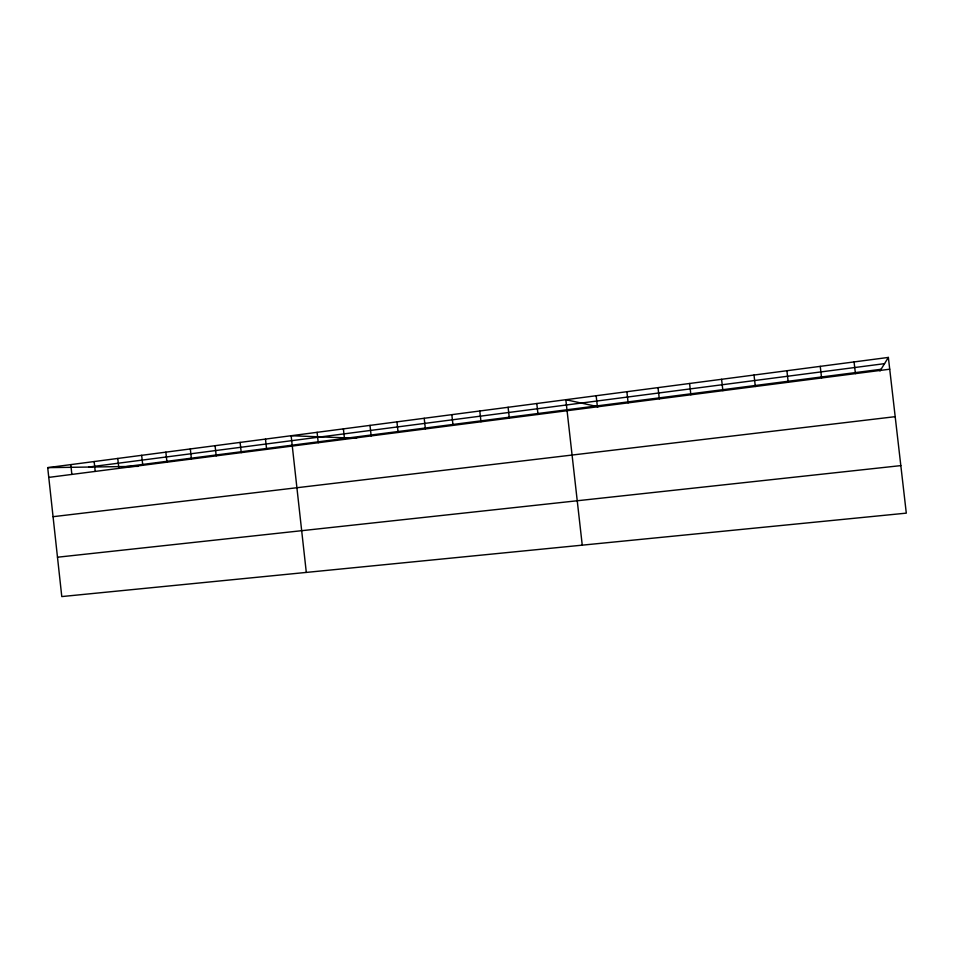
<?xml version="1.0" encoding="UTF-8"?>
<svg xmlns="http://www.w3.org/2000/svg" width="954" height="954" viewBox="0 0 954 954"><rect width="100%" height="100%" fill="white"/><g stroke="black" fill="none" stroke-linecap="round" stroke-linejoin="round"><path stroke-width="1.43" d="M880.017 370.987L888.365 357.428L47.7 467.639L61.783 596.572L906.3 513.145L888.365 357.428M88.662 467.055L884.537 363.653M126.596 466.518L881.055 369.293M48.761 477.394L889.724 369.21M53.066 516.698L895.186 416.671M57.49 557.219L900.826 465.612M47.7 467.639L138.056 466.351M356.569 438.268L291.137 435.728L306.306 572.412M598.122 406.726L565.829 399.714L582.25 545.151M854.068 361.924L855.416 373.622M820.249 366.36L821.585 377.975M786.907 370.736L788.231 382.268M754.018 375.041L755.329 386.501M721.582 379.298L722.882 390.675M689.587 383.484L690.875 394.789M658.021 387.622L659.297 398.855M626.873 391.712L628.137 402.862M596.155 395.743L597.407 406.809M536.78 403.518L538.02 414.453M508.1 407.275L509.329 418.138M479.79 410.995L480.995 421.787M451.826 414.656L453.031 425.389M424.208 418.281L425.401 428.942M396.936 421.859L398.116 432.448M369.997 425.389L371.166 435.918M343.392 428.871L344.549 439.341M317.098 432.317L318.254 442.728M265.474 439.09L266.619 449.37M240.122 442.406L241.255 452.625M215.067 445.697L216.2 455.857M190.323 448.94L191.432 459.041M165.853 452.148L166.962 462.189M141.669 455.32L142.766 465.302M117.771 458.445L118.856 468.378M94.148 461.545L95.221 471.419M70.787 464.61L71.86 474.424"/></g></svg>
